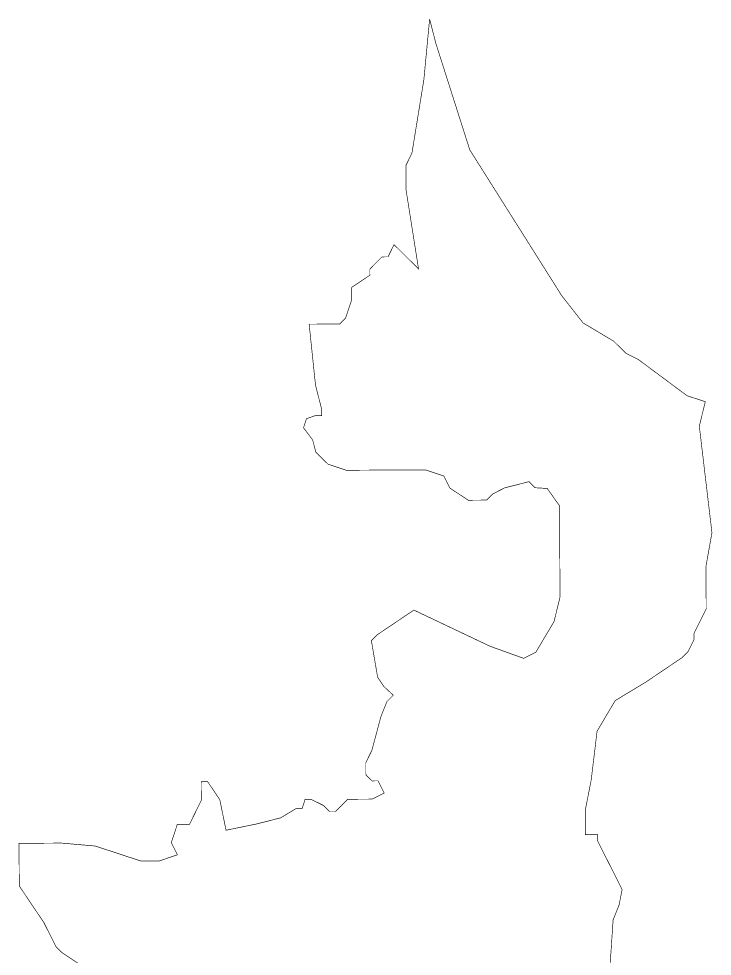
# Model space of a CAD drawing. Header units: metres. Extents: x 319332 to 322308, y 1847635 to 1853629.
# Drawn here: x 320090 to 322308, y 1850632 to 1853629 of the extents above; entities that cross this region are included whole.
import ezdxf

# ---------------------------------------------------------------- set-up
doc = ezdxf.new("R2010")
doc.units = ezdxf.units.M

msp = doc.modelspace()

# ---------------------------------------------------------------- linework, layer by layer
at = {"color": 6, "const_width": 2, "flags": 128}
for points in [[(320287.3, 1850604.3), (320228.7, 1850643.1), (320209.1, 1850662.4), (320169.8, 1850740.2), (320091.4, 1850856.7), (320090.8, 1850993), (320227.2, 1850993.6), (320334.3, 1850984.3), (320480.7, 1850936.3), (320539.1, 1850936.5), (320597.4, 1850956.3), (320577.8, 1850995.1), (320597, 1851053.6), (320636, 1851053.8), (320674.6, 1851131.9), (320674.3, 1851190.3), (320693.8, 1851190.4), (320733, 1851132.1), (320752.9, 1851034.8), (320850.2, 1851054.7), (320928, 1851074.5), (320976.6, 1851104), (320996.1, 1851104), (321005.7, 1851133.3), (321025.2, 1851133.4), (321064.2, 1851114.1), (321083.8, 1851094.7), (321103.2, 1851094.7), (321142, 1851133.9), (321220, 1851134.2), (321258.8, 1851153.8), (321239.2, 1851192.7), (321219.7, 1851192.6), (321200.1, 1851212), (321200, 1851251), (321219.3, 1851290), (321248, 1851397.3), (321267.3, 1851446), (321287.7, 1851466.4), (321257.4, 1851494.7), (321237.8, 1851523.8), (321217.8, 1851640.7), (321237.2, 1851660.2), (321353.7, 1851738.6), (321597.7, 1851622.8), (321705, 1851584.2), (321743.8, 1851603.9), (321801.9, 1851701.6), (321821, 1851779.5), (321819.8, 1852071.7), (321780.3, 1852127.4), (321741.6, 1852129.8), (321722.1, 1852149.2), (321644.3, 1852129.4), (321605.4, 1852109.7), (321586, 1852090.2), (321527.5, 1852089.9), (321468.9, 1852128.7), (321449.3, 1852167.5), (321390.8, 1852186.8), (321137.6, 1852185.7), (321079.1, 1852204.9), (321039.9, 1852243.7), (321030, 1852282.6), (321000.7, 1852321.4), (321010.3, 1852350.7), (321039.5, 1852360.6), (321058.9, 1852360.6), (321058.9, 1852380.1), (321039, 1852458), (321018.7, 1852652.7), (321116.1, 1852653.1), (321135.5, 1852672.6), (321154.8, 1852731.1), (321154.6, 1852770.1), (321212.9, 1852809.3), (321212.8, 1852828.8), (321251.5, 1852867.9), (321271, 1852868), (321290.3, 1852907), (321368.6, 1852829.4), (321328.6, 1853082.5), (321328.2, 1853160.4), (321347.5, 1853199.4), (321385.5, 1853433.3), (321404.1, 1853628.2)], [(321404.1, 1853628.2), (321424, 1853550.4), (321532.5, 1853210), (321826.7, 1852743.7), (321895.2, 1852656.4), (321992.8, 1852598.4), (322032, 1852559.6), (322071, 1852540.2), (322227.4, 1852424), (322285.9, 1852404.8), (322266.7, 1852326.8), (322307.1, 1851986.1), (322289.3, 1851885.9), (322288.1, 1851878.9), (322288.7, 1851742.6), (322250, 1851664.5), (322250.1, 1851645), (322230.8, 1851606), (322211.4, 1851586.4), (322153.1, 1851547.2), (322105, 1851514.8), (322094.9, 1851508), (321997.7, 1851449.2), (321939.7, 1851351.5), (321920.9, 1851195.6), (321901.8, 1851098.1), (321902.1, 1851020.3), (321941.2, 1851020.3), (321941.2, 1851000.9), (322019.8, 1850845.4), (322010.3, 1850796.7), (321991, 1850747.9), (321981.8, 1850611.5)]]:
    msp.add_lwpolyline(points, dxfattribs=at)

doc.saveas('drawing.dxf')
